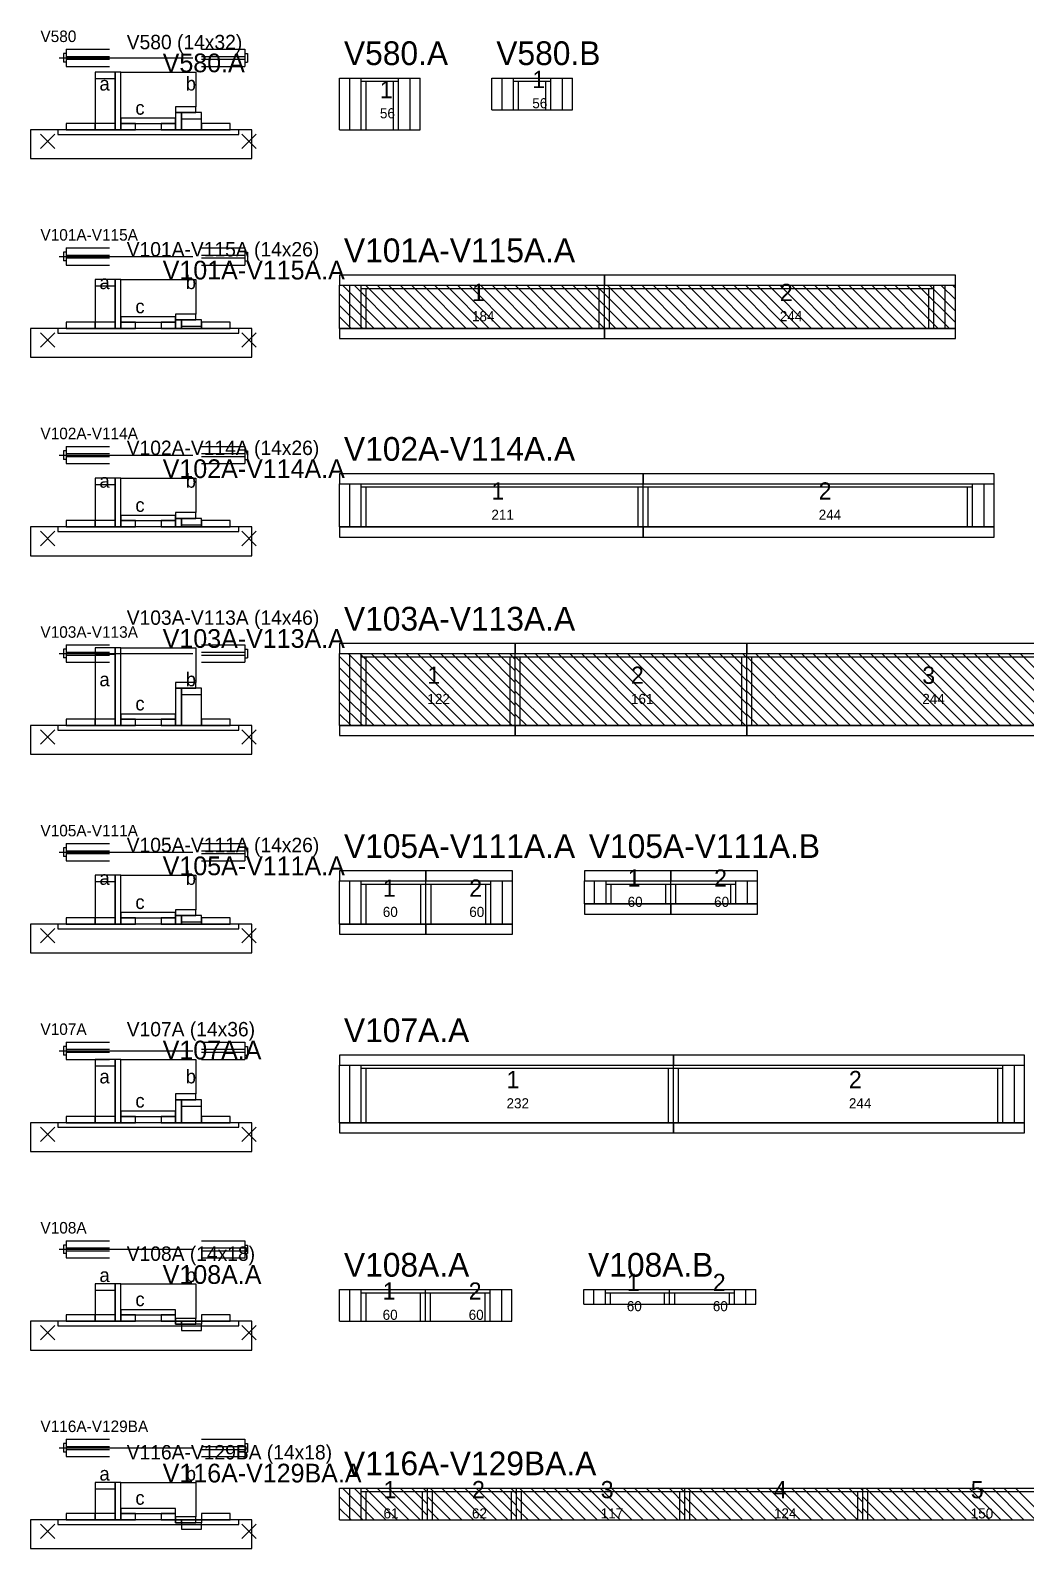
# Model space of a CAD drawing. Header units: metres. Extents: x -10 to 74425, y -2037 to 26.
# Drawn here: x 63458 to 64150, y -2008 to -953 of the extents above; entities that cross this region are included whole.
import ezdxf

# ---------------------------------------------------------------- set-up
doc = ezdxf.new("R2010")
doc.units = ezdxf.units.M
doc.layers.add('LABELS', color=3, linetype='Continuous')
doc.layers.add('VIGAS', color=7, linetype='Continuous')

msp = doc.modelspace()

# ---------------------------------------------------------------- linework, layer by layer
at = {"layer": 'VIGAS'}
for p, q in [((63481.2, -969), (63481.2, -975)), ((63483.2, -969), (63481.2, -969)), ((63483.2, -966), (63513.2, -966)), ((63483.2, -966), (63483.2, -978)), ((63577.2, -966), (63607.2, -966)), ((63607.2, -966), (63607.2, -978)), ((63607.2, -969), (63609.2, -969)), ((63609.2, -969), (63609.2, -975)), ((63478.2, -972), (63571.2, -972)), ((63483.2, -975), (63481.2, -975)), ((63483.2, -971), (63513.2, -971)), ((63483.2, -973), (63513.2, -973)), ((63483.2, -978), (63513.2, -978)), ((63577.2, -971), (63607.2, -971)), ((63577.2, -973), (63607.2, -973)), ((63577.2, -978), (63607.2, -978)), ((63607.2, -975), (63609.2, -975)), ((63673.2, -986), (63729.1, -986)), ((63673.2, -1022), (63673.2, -986)), ((63680.2, -1022), (63680.2, -986)), ((63688.2, -1022), (63688.2, -986)), ((63688.2, -988.2), (63714.1, -988.2)), ((63691.7, -1022), (63691.7, -988.2)), ((63710.6, -1022), (63710.6, -988.2)), ((63714.1, -1022), (63714.1, -986)), ((63722.1, -1022), (63722.1, -986)), ((63729.1, -1022), (63729.1, -986)), ((63779.1, -986), (63835, -986)), ((63779.1, -1008), (63779.1, -986)), ((63786.1, -1008), (63786.1, -986)), ((63794.1, -1008), (63794.1, -986)), ((63794.1, -988.2), (63820, -988.2)), ((63797.6, -1008), (63797.6, -988.2)), ((63816.5, -1008), (63816.5, -988.2)), ((63820, -1008), (63820, -986)), ((63828, -1008), (63828, -986)), ((63835, -1008), (63835, -986)), ((63779.1, -1008), (63835, -1008)), ((63794.1, -1008), (63797.6, -1008)), ((63816.5, -1008), (63820, -1008)), ((63673.2, -1022), (63729.1, -1022)), ((63688.2, -1022), (63691.7, -1022)), ((63710.6, -1022), (63714.1, -1022)), ((63465.2, -1035), (63475.2, -1025)), ((63465.2, -1025), (63475.2, -1035)), ((63605.2, -1035), (63615.2, -1025)), ((63605.2, -1025), (63615.2, -1035)), ((63481.2, -1107), (63481.2, -1113)), ((63483.2, -1107), (63481.2, -1107)), ((63483.2, -1104), (63513.2, -1104)), ((63483.2, -1104), (63483.2, -1116)), ((63577.2, -1104), (63607.2, -1104)), ((63607.2, -1104), (63607.2, -1116)), ((63607.2, -1107), (63609.2, -1107)), ((63609.2, -1107), (63609.2, -1113)), ((63478.2, -1110), (63571.2, -1110)), ((63483.2, -1113), (63481.2, -1113)), ((63483.2, -1109), (63513.2, -1109)), ((63483.2, -1111), (63513.2, -1111)), ((63483.2, -1116), (63513.2, -1116)), ((63577.2, -1109), (63607.2, -1109)), ((63577.2, -1111), (63607.2, -1111)), ((63577.2, -1116), (63607.2, -1116)), ((63607.2, -1113), (63609.2, -1113)), ((63673.2, -1130), (63857.2, -1130)), ((63673.2, -1160), (63673.2, -1130)), ((63697.2, -1160), (63673.2, -1136)), ((63705.2, -1160), (63675.2, -1130)), ((63680.2, -1160), (63680.2, -1130)), ((63713.2, -1160), (63683.2, -1130)), ((63688.2, -1160), (63688.2, -1130)), ((63688.2, -1132.2), (63857.2, -1132.2)), ((63721.2, -1160), (63691.2, -1130)), ((63691.7, -1160), (63691.7, -1132.2)), ((63729.2, -1160), (63699.2, -1130)), ((63737.2, -1160), (63707.2, -1130)), ((63745.2, -1160), (63715.2, -1130)), ((63753.2, -1160), (63723.2, -1130)), ((63761.2, -1160), (63731.2, -1130)), ((63769.2, -1160), (63739.2, -1130)), ((63777.2, -1160), (63747.2, -1130)), ((63785.2, -1160), (63755.2, -1130)), ((63793.2, -1160), (63763.2, -1130)), ((63801.2, -1160), (63771.2, -1130)), ((63809.2, -1160), (63779.2, -1130)), ((63817.2, -1160), (63787.2, -1130)), ((63825.2, -1160), (63795.2, -1130)), ((63833.2, -1160), (63803.2, -1130)), ((63841.2, -1160), (63811.2, -1130)), ((63849.2, -1160), (63819.2, -1130)), ((63857.2, -1160), (63827.2, -1130)), ((63857.2, -1152), (63835.2, -1130)), ((63857.2, -1144), (63843.2, -1130)), ((63857.2, -1136), (63851.2, -1130)), ((63853.7, -1160), (63853.7, -1132.2)), ((63857.2, -1160), (63857.2, -1130)), ((63857.2, -1160), (63857.2, -1130)), ((63857.2, -1130), (64101.2, -1130)), ((63857.2, -1160), (63857.2, -1130)), ((63857.2, -1160), (63857.2, -1130)), ((63857.2, -1160), (63857.2, -1130)), ((63857.2, -1132.2), (64086.2, -1132.2)), ((63881.2, -1160), (63857.2, -1136)), ((63889.2, -1160), (63859.2, -1130)), ((63860.7, -1160), (63860.7, -1132.2)), ((63897.2, -1160), (63867.2, -1130)), ((63905.2, -1160), (63875.2, -1130)), ((63913.2, -1160), (63883.2, -1130)), ((63921.2, -1160), (63891.2, -1130)), ((63929.2, -1160), (63899.2, -1130)), ((63937.2, -1160), (63907.2, -1130)), ((63945.2, -1160), (63915.2, -1130)), ((63953.2, -1160), (63923.2, -1130)), ((63961.2, -1160), (63931.2, -1130)), ((63969.2, -1160), (63939.2, -1130)), ((63977.2, -1160), (63947.2, -1130)), ((63985.2, -1160), (63955.2, -1130)), ((63993.2, -1160), (63963.2, -1130)), ((64001.2, -1160), (63971.2, -1130)), ((64009.2, -1160), (63979.2, -1130)), ((64017.2, -1160), (63987.2, -1130)), ((64025.2, -1160), (63995.2, -1130)), ((64033.2, -1160), (64003.2, -1130)), ((64041.2, -1160), (64011.2, -1130)), ((64049.2, -1160), (64019.2, -1130)), ((64057.2, -1160), (64027.2, -1130)), ((64065.2, -1160), (64035.2, -1130)), ((64073.2, -1160), (64043.2, -1130)), ((64081.2, -1160), (64051.2, -1130)), ((64089.2, -1160), (64059.2, -1130)), ((64097.2, -1160), (64067.2, -1130)), ((64101.2, -1156), (64075.2, -1130)), ((64082.7, -1160), (64082.7, -1132.2)), ((64101.2, -1148), (64083.2, -1130)), ((64086.2, -1160), (64086.2, -1130)), ((64101.2, -1140), (64091.2, -1130)), ((64094.2, -1160), (64094.2, -1130)), ((64101.2, -1132), (64099.2, -1130)), ((64101.2, -1160), (64101.2, -1130)), ((63689.2, -1160), (63673.2, -1144)), ((63873.2, -1160), (63857.2, -1144)), ((63681.2, -1160), (63673.2, -1152)), ((63673.2, -1160), (63857.2, -1160)), ((63673.2, -1160), (63673.2, -1160)), ((63688.2, -1160), (63691.7, -1160)), ((63853.7, -1160), (63857.2, -1160)), ((63865.2, -1160), (63857.2, -1152)), ((63857.2, -1160), (64101.2, -1160)), ((63857.2, -1160), (63860.7, -1160)), ((63857.2, -1160), (63857.2, -1160)), ((64082.7, -1160), (64086.2, -1160)), ((63465.2, -1173), (63475.2, -1163)), ((63465.2, -1163), (63475.2, -1173)), ((63605.2, -1173), (63615.2, -1163)), ((63605.2, -1163), (63615.2, -1173)), ((63481.2, -1245), (63481.2, -1251)), ((63483.2, -1245), (63481.2, -1245)), ((63483.2, -1242), (63513.2, -1242)), ((63483.2, -1242), (63483.2, -1254)), ((63577.2, -1242), (63607.2, -1242)), ((63607.2, -1242), (63607.2, -1254)), ((63607.2, -1245), (63609.2, -1245)), ((63609.2, -1245), (63609.2, -1251)), ((63478.2, -1248), (63571.2, -1248)), ((63483.2, -1251), (63481.2, -1251)), ((63483.2, -1247), (63513.2, -1247)), ((63483.2, -1249), (63513.2, -1249)), ((63483.2, -1254), (63513.2, -1254)), ((63577.2, -1247), (63607.2, -1247)), ((63577.2, -1249), (63607.2, -1249)), ((63577.2, -1254), (63607.2, -1254)), ((63607.2, -1251), (63609.2, -1251)), ((63673.2, -1268), (63884.2, -1268)), ((63673.2, -1298), (63673.2, -1268)), ((63680.2, -1298), (63680.2, -1268)), ((63688.2, -1298), (63688.2, -1268)), ((63688.2, -1270.2), (63884.2, -1270.2)), ((63691.7, -1298), (63691.7, -1270.2)), ((63880.7, -1298), (63880.7, -1270.2)), ((63884.2, -1298), (63884.2, -1268)), ((63884.2, -1298), (63884.2, -1268)), ((63884.2, -1268), (64128.2, -1268)), ((63884.2, -1298), (63884.2, -1268)), ((63884.2, -1298), (63884.2, -1268)), ((63884.2, -1298), (63884.2, -1268)), ((63884.2, -1270.2), (64113.2, -1270.2)), ((63887.7, -1298), (63887.7, -1270.2)), ((64109.7, -1298), (64109.7, -1270.2)), ((64113.2, -1298), (64113.2, -1268)), ((64121.2, -1298), (64121.2, -1268)), ((64128.2, -1298), (64128.2, -1268)), ((63465.2, -1311), (63475.2, -1301)), ((63465.2, -1301), (63475.2, -1311)), ((63605.2, -1311), (63615.2, -1301)), ((63605.2, -1301), (63615.2, -1311)), ((63673.2, -1298), (63884.2, -1298)), ((63688.2, -1298), (63691.7, -1298)), ((63880.7, -1298), (63884.2, -1298)), ((63884.2, -1298), (64128.2, -1298)), ((63884.2, -1298), (63887.7, -1298)), ((64109.7, -1298), (64113.2, -1298)), ((63483.2, -1380), (63513.2, -1380)), ((63483.2, -1380), (63483.2, -1392)), ((63577.2, -1380), (63607.2, -1380)), ((63607.2, -1380), (63607.2, -1392)), ((63478.2, -1386), (63571.2, -1386)), ((63481.2, -1383), (63481.2, -1389)), ((63483.2, -1383), (63481.2, -1383)), ((63483.2, -1389), (63481.2, -1389)), ((63483.2, -1385), (63513.2, -1385)), ((63483.2, -1387), (63513.2, -1387)), ((63483.2, -1392), (63513.2, -1392)), ((63577.2, -1385), (63607.2, -1385)), ((63577.2, -1387), (63607.2, -1387)), ((63577.2, -1392), (63607.2, -1392)), ((63607.2, -1383), (63609.2, -1383)), ((63607.2, -1389), (63609.2, -1389)), ((63609.2, -1383), (63609.2, -1389)), ((63673.2, -1386), (63795.2, -1386)), ((63673.2, -1436), (63673.2, -1386)), ((63721.2, -1436), (63673.2, -1388)), ((63729.2, -1436), (63679.2, -1386)), ((63680.2, -1436), (63680.2, -1386)), ((63737.2, -1436), (63687.2, -1386)), ((63688.2, -1436), (63688.2, -1386)), ((63688.2, -1388.2), (63795.2, -1388.2)), ((63691.7, -1436), (63691.7, -1388.2)), ((63745.2, -1436), (63695.2, -1386)), ((63753.2, -1436), (63703.2, -1386)), ((63761.2, -1436), (63711.2, -1386)), ((63769.2, -1436), (63719.2, -1386)), ((63777.2, -1436), (63727.2, -1386)), ((63785.2, -1436), (63735.2, -1386)), ((63793.2, -1436), (63743.2, -1386)), ((63795.2, -1430), (63751.2, -1386)), ((63795.2, -1422), (63759.2, -1386)), ((63795.2, -1414), (63767.2, -1386)), ((63795.2, -1406), (63775.2, -1386)), ((63795.2, -1398), (63783.2, -1386)), ((63795.2, -1390), (63791.2, -1386)), ((63791.7, -1436), (63791.7, -1388.2)), ((63795.2, -1436), (63795.2, -1386)), ((63795.2, -1436), (63795.2, -1386)), ((63795.2, -1386), (63956.2, -1386)), ((63795.2, -1436), (63795.2, -1386)), ((63795.2, -1436), (63795.2, -1386)), ((63795.2, -1436), (63795.2, -1386)), ((63843.2, -1436), (63795.2, -1388)), ((63795.2, -1388.2), (63956.2, -1388.2)), ((63798.7, -1436), (63798.7, -1388.2)), ((63851.2, -1436), (63801.2, -1386)), ((63859.2, -1436), (63809.2, -1386)), ((63867.2, -1436), (63817.2, -1386)), ((63875.2, -1436), (63825.2, -1386)), ((63883.2, -1436), (63833.2, -1386)), ((63891.2, -1436), (63841.2, -1386)), ((63899.2, -1436), (63849.2, -1386)), ((63907.2, -1436), (63857.2, -1386)), ((63915.2, -1436), (63865.2, -1386)), ((63923.2, -1436), (63873.2, -1386)), ((63931.2, -1436), (63881.2, -1386)), ((63939.2, -1436), (63889.2, -1386)), ((63947.2, -1436), (63897.2, -1386)), ((63955.2, -1436), (63905.2, -1386)), ((63956.2, -1429), (63913.2, -1386)), ((63956.2, -1421), (63921.2, -1386)), ((63956.2, -1413), (63929.2, -1386)), ((63956.2, -1405), (63937.2, -1386)), ((63956.2, -1397), (63945.2, -1386)), ((63952.7, -1436), (63952.7, -1388.2)), ((63956.2, -1389), (63953.2, -1386)), ((63956.2, -1436), (63956.2, -1386)), ((63956.2, -1436), (63956.2, -1386)), ((63956.2, -1386), (64200.2, -1386)), ((63956.2, -1436), (63956.2, -1386)), ((63956.2, -1436), (63956.2, -1386)), ((63956.2, -1436), (63956.2, -1386)), ((64004.2, -1436), (63956.2, -1388)), ((63956.2, -1388.2), (64185.2, -1388.2)), ((63959.7, -1436), (63959.7, -1388.2)), ((64012.2, -1436), (63962.2, -1386)), ((64020.2, -1436), (63970.2, -1386)), ((64028.2, -1436), (63978.2, -1386)), ((64036.2, -1436), (63986.2, -1386)), ((64044.2, -1436), (63994.2, -1386)), ((64052.2, -1436), (64002.2, -1386)), ((64060.2, -1436), (64010.2, -1386)), ((64068.2, -1436), (64018.2, -1386)), ((64076.2, -1436), (64026.2, -1386)), ((64084.2, -1436), (64034.2, -1386)), ((64092.2, -1436), (64042.2, -1386)), ((64100.2, -1436), (64050.2, -1386)), ((64108.2, -1436), (64058.2, -1386)), ((64116.2, -1436), (64066.2, -1386)), ((64124.2, -1436), (64074.2, -1386)), ((64132.2, -1436), (64082.2, -1386)), ((64140.2, -1436), (64090.2, -1386)), ((64148.2, -1436), (64098.2, -1386)), ((64156.2, -1436), (64106.2, -1386)), ((64164.2, -1436), (64114.2, -1386)), ((64172.2, -1436), (64122.2, -1386)), ((64180.2, -1436), (64130.2, -1386)), ((64188.2, -1436), (64138.2, -1386)), ((64196.2, -1436), (64146.2, -1386)), ((63713.2, -1436), (63673.2, -1396)), ((63835.2, -1436), (63795.2, -1396)), ((63996.2, -1436), (63956.2, -1396)), ((63705.2, -1436), (63673.2, -1404)), ((63697.2, -1436), (63673.2, -1412)), ((63827.2, -1436), (63795.2, -1404)), ((63819.2, -1436), (63795.2, -1412)), ((63988.2, -1436), (63956.2, -1404)), ((63980.2, -1436), (63956.2, -1412)), ((63689.2, -1436), (63673.2, -1420)), ((63811.2, -1436), (63795.2, -1420)), ((63972.2, -1436), (63956.2, -1420)), ((63681.2, -1436), (63673.2, -1428)), ((63803.2, -1436), (63795.2, -1428)), ((63964.2, -1436), (63956.2, -1428)), ((63465.2, -1449), (63475.2, -1439)), ((63465.2, -1439), (63475.2, -1449)), ((63605.2, -1449), (63615.2, -1439)), ((63605.2, -1439), (63615.2, -1449)), ((63673.2, -1436), (63795.2, -1436)), ((63673.2, -1436), (63673.2, -1436)), ((63688.2, -1436), (63691.7, -1436)), ((63791.7, -1436), (63795.2, -1436)), ((63795.2, -1436), (63956.2, -1436)), ((63795.2, -1436), (63798.7, -1436)), ((63795.2, -1436), (63795.2, -1436)), ((63952.7, -1436), (63956.2, -1436)), ((63956.2, -1436), (64200.2, -1436)), ((63956.2, -1436), (63959.7, -1436)), ((63956.2, -1436), (63956.2, -1436)), ((63483.2, -1518), (63513.2, -1518)), ((63483.2, -1518), (63483.2, -1530)), ((63577.2, -1518), (63607.2, -1518)), ((63607.2, -1518), (63607.2, -1530)), ((63478.2, -1524), (63571.2, -1524)), ((63481.2, -1521), (63481.2, -1527)), ((63483.2, -1521), (63481.2, -1521)), ((63483.2, -1527), (63481.2, -1527)), ((63483.2, -1523), (63513.2, -1523)), ((63483.2, -1525), (63513.2, -1525)), ((63577.2, -1523), (63607.2, -1523)), ((63577.2, -1525), (63607.2, -1525)), ((63607.2, -1521), (63609.2, -1521)), ((63607.2, -1527), (63609.2, -1527)), ((63609.2, -1521), (63609.2, -1527)), ((63483.2, -1530), (63513.2, -1530)), ((63577.2, -1530), (63607.2, -1530)), ((63673.2, -1544), (63733.2, -1544)), ((63673.2, -1574), (63673.2, -1544)), ((63680.2, -1574), (63680.2, -1544)), ((63688.2, -1574), (63688.2, -1544)), ((63688.2, -1546.2), (63733.2, -1546.2)), ((63691.7, -1574), (63691.7, -1546.2)), ((63729.7, -1574), (63729.7, -1546.2)), ((63733.2, -1574), (63733.2, -1544)), ((63733.2, -1574), (63733.2, -1544)), ((63733.2, -1544), (63793.4, -1544)), ((63733.2, -1574), (63733.2, -1544)), ((63733.2, -1574), (63733.2, -1544)), ((63733.2, -1574), (63733.2, -1544)), ((63733.2, -1546.2), (63778.4, -1546.2)), ((63736.7, -1574), (63736.7, -1546.2)), ((63774.9, -1574), (63774.9, -1546.2)), ((63778.4, -1574), (63778.4, -1544)), ((63786.4, -1574), (63786.4, -1544)), ((63793.4, -1574), (63793.4, -1544)), ((63843.4, -1544), (63903.4, -1544)), ((63843.4, -1560), (63843.4, -1544)), ((63850.4, -1560), (63850.4, -1544)), ((63858.4, -1560), (63858.4, -1544)), ((63858.4, -1546.2), (63903.4, -1546.2)), ((63861.9, -1560), (63861.9, -1546.2)), ((63899.9, -1560), (63899.9, -1546.2)), ((63903.4, -1560), (63903.4, -1544)), ((63903.4, -1560), (63903.4, -1544)), ((63903.4, -1544), (63963.6, -1544)), ((63903.4, -1560), (63903.4, -1544)), ((63903.4, -1560), (63903.4, -1544)), ((63903.4, -1560), (63903.4, -1544)), ((63903.4, -1546.2), (63948.6, -1546.2)), ((63906.9, -1560), (63906.9, -1546.2)), ((63945.1, -1560), (63945.1, -1546.2)), ((63948.6, -1560), (63948.6, -1544)), ((63956.6, -1560), (63956.6, -1544)), ((63963.6, -1560), (63963.6, -1544)), ((63843.4, -1560), (63903.4, -1560)), ((63858.4, -1560), (63861.9, -1560)), ((63899.9, -1560), (63903.4, -1560)), ((63903.4, -1560), (63963.6, -1560)), ((63903.4, -1560), (63906.9, -1560)), ((63945.1, -1560), (63948.6, -1560)), ((63465.2, -1587), (63475.2, -1577)), ((63465.2, -1577), (63475.2, -1587)), ((63605.2, -1587), (63615.2, -1577)), ((63605.2, -1577), (63615.2, -1587)), ((63673.2, -1574), (63733.2, -1574)), ((63688.2, -1574), (63691.7, -1574)), ((63729.7, -1574), (63733.2, -1574)), ((63733.2, -1574), (63793.4, -1574)), ((63733.2, -1574), (63736.7, -1574)), ((63774.9, -1574), (63778.4, -1574)), ((63483.2, -1656), (63513.2, -1656)), ((63483.2, -1656), (63483.2, -1668)), ((63577.2, -1656), (63607.2, -1656)), ((63607.2, -1656), (63607.2, -1668)), ((63478.2, -1662), (63571.2, -1662)), ((63481.2, -1659), (63481.2, -1665)), ((63483.2, -1659), (63481.2, -1659)), ((63483.2, -1665), (63481.2, -1665)), ((63483.2, -1661), (63513.2, -1661)), ((63483.2, -1663), (63513.2, -1663)), ((63577.2, -1661), (63607.2, -1661)), ((63577.2, -1663), (63607.2, -1663)), ((63607.2, -1659), (63609.2, -1659)), ((63607.2, -1665), (63609.2, -1665)), ((63609.2, -1659), (63609.2, -1665)), ((63483.2, -1668), (63513.2, -1668)), ((63577.2, -1668), (63607.2, -1668)), ((63673.2, -1672), (63905.2, -1672)), ((63673.2, -1712), (63673.2, -1672)), ((63680.2, -1712), (63680.2, -1672)), ((63688.2, -1712), (63688.2, -1672)), ((63688.2, -1674.2), (63905.2, -1674.2)), ((63691.7, -1712), (63691.7, -1674.2)), ((63901.7, -1712), (63901.7, -1674.2)), ((63905.2, -1712), (63905.2, -1672)), ((63905.2, -1712), (63905.2, -1672)), ((63905.2, -1672), (64149.2, -1672)), ((63905.2, -1712), (63905.2, -1672)), ((63905.2, -1712), (63905.2, -1672)), ((63905.2, -1712), (63905.2, -1672)), ((63905.2, -1674.2), (64134.2, -1674.2)), ((63908.7, -1712), (63908.7, -1674.2)), ((64130.7, -1712), (64130.7, -1674.2)), ((64134.2, -1712), (64134.2, -1672)), ((64142.2, -1712), (64142.2, -1672)), ((64149.2, -1712), (64149.2, -1672)), ((63465.2, -1725), (63475.2, -1715)), ((63465.2, -1715), (63475.2, -1725)), ((63605.2, -1725), (63615.2, -1715)), ((63605.2, -1715), (63615.2, -1725)), ((63673.2, -1712), (63905.2, -1712)), ((63688.2, -1712), (63691.7, -1712)), ((63901.7, -1712), (63905.2, -1712)), ((63905.2, -1712), (64149.2, -1712)), ((63905.2, -1712), (63908.7, -1712)), ((64130.7, -1712), (64134.2, -1712)), ((63478.2, -1800), (63571.2, -1800)), ((63481.2, -1797), (63481.2, -1803)), ((63483.2, -1797), (63481.2, -1797)), ((63483.2, -1803), (63481.2, -1803)), ((63483.2, -1794), (63513.2, -1794)), ((63483.2, -1794), (63483.2, -1806)), ((63483.2, -1799), (63513.2, -1799)), ((63483.2, -1801), (63513.2, -1801)), ((63577.2, -1794), (63607.2, -1794)), ((63577.2, -1799), (63607.2, -1799)), ((63577.2, -1801), (63607.2, -1801)), ((63607.2, -1794), (63607.2, -1806)), ((63607.2, -1797), (63609.2, -1797)), ((63607.2, -1803), (63609.2, -1803)), ((63609.2, -1797), (63609.2, -1803)), ((63483.2, -1806), (63513.2, -1806)), ((63577.2, -1806), (63607.2, -1806)), ((63673.2, -1828), (63732.9, -1828)), ((63673.2, -1850), (63673.2, -1828)), ((63680.2, -1850), (63680.2, -1828)), ((63688.2, -1850), (63688.2, -1828)), ((63688.2, -1830.2), (63732.9, -1830.2)), ((63691.7, -1850), (63691.7, -1830.2)), ((63729.4, -1850), (63729.4, -1830.2)), ((63732.9, -1850), (63732.9, -1828)), ((63732.9, -1850), (63732.9, -1828)), ((63732.9, -1828), (63792.9, -1828)), ((63732.9, -1850), (63732.9, -1828)), ((63732.9, -1850), (63732.9, -1828)), ((63732.9, -1850), (63732.9, -1828)), ((63732.9, -1830.2), (63777.9, -1830.2)), ((63736.4, -1850), (63736.4, -1830.2)), ((63774.4, -1850), (63774.4, -1830.2)), ((63777.9, -1850), (63777.9, -1828)), ((63785.9, -1850), (63785.9, -1828)), ((63792.9, -1850), (63792.9, -1828)), ((63842.9, -1828), (63902.6, -1828)), ((63842.9, -1838), (63842.9, -1828)), ((63849.9, -1838), (63849.9, -1828)), ((63857.9, -1838), (63857.9, -1828)), ((63857.9, -1830.2), (63902.6, -1830.2)), ((63861.4, -1838), (63861.4, -1830.2)), ((63899.1, -1838), (63899.1, -1830.2)), ((63902.6, -1838), (63902.6, -1828)), ((63902.6, -1838), (63902.6, -1828)), ((63902.6, -1828), (63962.6, -1828)), ((63902.6, -1838), (63902.6, -1828)), ((63902.6, -1838), (63902.6, -1828)), ((63902.6, -1838), (63902.6, -1828)), ((63902.6, -1830.2), (63947.6, -1830.2)), ((63906.1, -1838), (63906.1, -1830.2)), ((63944.1, -1838), (63944.1, -1830.2)), ((63947.6, -1838), (63947.6, -1828)), ((63955.6, -1838), (63955.6, -1828)), ((63962.6, -1838), (63962.6, -1828)), ((63842.9, -1838), (63902.6, -1838)), ((63857.9, -1838), (63861.4, -1838)), ((63899.1, -1838), (63902.6, -1838)), ((63902.6, -1838), (63962.6, -1838)), ((63902.6, -1838), (63906.1, -1838)), ((63944.1, -1838), (63947.6, -1838)), ((63465.2, -1863), (63475.2, -1853)), ((63465.2, -1853), (63475.2, -1863)), ((63605.2, -1863), (63615.2, -1853)), ((63605.2, -1853), (63615.2, -1863)), ((63673.2, -1850), (63732.9, -1850)), ((63688.2, -1850), (63691.7, -1850)), ((63729.4, -1850), (63732.9, -1850)), ((63732.9, -1850), (63792.9, -1850)), ((63732.9, -1850), (63736.4, -1850)), ((63774.4, -1850), (63777.9, -1850)), ((63478.2, -1938), (63571.2, -1938)), ((63481.2, -1935), (63481.2, -1941)), ((63483.2, -1935), (63481.2, -1935)), ((63483.2, -1941), (63481.2, -1941)), ((63483.2, -1932), (63513.2, -1932)), ((63483.2, -1932), (63483.2, -1944)), ((63483.2, -1937), (63513.2, -1937)), ((63483.2, -1939), (63513.2, -1939)), ((63577.2, -1932), (63607.2, -1932)), ((63577.2, -1937), (63607.2, -1937)), ((63577.2, -1939), (63607.2, -1939)), ((63607.2, -1932), (63607.2, -1944)), ((63607.2, -1935), (63609.2, -1935)), ((63607.2, -1941), (63609.2, -1941)), ((63609.2, -1935), (63609.2, -1941)), ((63483.2, -1944), (63513.2, -1944)), ((63577.2, -1944), (63607.2, -1944)), ((63673.2, -1966), (63734.2, -1966)), ((63673.2, -1988), (63673.2, -1966)), ((63689.2, -1988), (63673.2, -1972)), ((63697.2, -1988), (63675.2, -1966)), ((63680.2, -1988), (63680.2, -1966)), ((63705.2, -1988), (63683.2, -1966)), ((63688.2, -1988), (63688.2, -1966)), ((63688.2, -1968.2), (63734.2, -1968.2)), ((63713.2, -1988), (63691.2, -1966)), ((63691.7, -1988), (63691.7, -1968.2)), ((63721.2, -1988), (63699.2, -1966)), ((63729.2, -1988), (63707.2, -1966)), ((63734.2, -1985), (63715.2, -1966)), ((63734.2, -1977), (63723.2, -1966)), ((63730.7, -1988), (63730.7, -1968.2)), ((63734.2, -1969), (63731.2, -1966)), ((63734.2, -1988), (63734.2, -1966)), ((63734.2, -1988), (63734.2, -1966)), ((63734.2, -1966), (63796.2, -1966)), ((63734.2, -1988), (63734.2, -1966)), ((63734.2, -1988), (63734.2, -1966)), ((63734.2, -1988), (63734.2, -1966)), ((63734.2, -1968.2), (63796.2, -1968.2)), ((63750.2, -1988), (63734.2, -1972)), ((63758.2, -1988), (63736.2, -1966)), ((63737.7, -1988), (63737.7, -1968.2)), ((63766.2, -1988), (63744.2, -1966)), ((63774.2, -1988), (63752.2, -1966)), ((63782.2, -1988), (63760.2, -1966)), ((63790.2, -1988), (63768.2, -1966)), ((63796.2, -1986), (63776.2, -1966)), ((63796.2, -1978), (63784.2, -1966)), ((63796.2, -1970), (63792.2, -1966)), ((63792.7, -1988), (63792.7, -1968.2)), ((63796.2, -1988), (63796.2, -1966)), ((63796.2, -1988), (63796.2, -1966)), ((63796.2, -1966), (63913.2, -1966)), ((63796.2, -1988), (63796.2, -1966)), ((63796.2, -1988), (63796.2, -1966)), ((63796.2, -1988), (63796.2, -1966)), ((63796.2, -1968.2), (63913.2, -1968.2)), ((63812.2, -1988), (63796.2, -1972)), ((63820.2, -1988), (63798.2, -1966)), ((63799.7, -1988), (63799.7, -1968.2)), ((63828.2, -1988), (63806.2, -1966)), ((63836.2, -1988), (63814.2, -1966)), ((63844.2, -1988), (63822.2, -1966)), ((63852.2, -1988), (63830.2, -1966)), ((63860.2, -1988), (63838.2, -1966)), ((63868.2, -1988), (63846.2, -1966)), ((63876.2, -1988), (63854.2, -1966)), ((63884.2, -1988), (63862.2, -1966)), ((63892.2, -1988), (63870.2, -1966)), ((63900.2, -1988), (63878.2, -1966)), ((63908.2, -1988), (63886.2, -1966)), ((63913.2, -1985), (63894.2, -1966)), ((63913.2, -1977), (63902.2, -1966)), ((63909.7, -1988), (63909.7, -1968.2)), ((63913.2, -1969), (63910.2, -1966)), ((63913.2, -1988), (63913.2, -1966)), ((63913.2, -1988), (63913.2, -1966)), ((63913.2, -1966), (64036.9, -1966)), ((63913.2, -1988), (63913.2, -1966)), ((63913.2, -1988), (63913.2, -1966)), ((63913.2, -1988), (63913.2, -1966)), ((63913.2, -1968.2), (64036.9, -1968.2)), ((63929.2, -1988), (63913.2, -1972)), ((63937.2, -1988), (63915.2, -1966)), ((63916.7, -1988), (63916.7, -1968.2)), ((63945.2, -1988), (63923.2, -1966)), ((63953.2, -1988), (63931.2, -1966)), ((63961.2, -1988), (63939.2, -1966)), ((63969.2, -1988), (63947.2, -1966)), ((63977.2, -1988), (63955.2, -1966)), ((63985.2, -1988), (63963.2, -1966)), ((63993.2, -1988), (63971.2, -1966)), ((64001.2, -1988), (63979.2, -1966)), ((64009.2, -1988), (63987.2, -1966)), ((64017.2, -1988), (63995.2, -1966)), ((64025.2, -1988), (64003.2, -1966)), ((64033.2, -1988), (64011.2, -1966)), ((64036.9, -1983.7), (64019.2, -1966)), ((64036.9, -1975.7), (64027.2, -1966)), ((64033.4, -1988), (64033.4, -1968.2)), ((64036.9, -1967.7), (64035.2, -1966)), ((64036.9, -1988), (64036.9, -1966)), ((64036.9, -1988), (64036.9, -1966)), ((64036.9, -1966), (64186.9, -1966)), ((64036.9, -1988), (64036.9, -1966)), ((64036.9, -1988), (64036.9, -1966)), ((64036.9, -1988), (64036.9, -1966)), ((64036.9, -1968.2), (64171.9, -1968.2)), ((64052.9, -1988), (64036.9, -1972)), ((64060.9, -1988), (64038.9, -1966)), ((64040.4, -1988), (64040.4, -1968.2)), ((64068.9, -1988), (64046.9, -1966)), ((64076.9, -1988), (64054.9, -1966)), ((64084.9, -1988), (64062.9, -1966)), ((64092.9, -1988), (64070.9, -1966)), ((64100.9, -1988), (64078.9, -1966)), ((64108.9, -1988), (64086.9, -1966)), ((64116.9, -1988), (64094.9, -1966)), ((64124.9, -1988), (64102.9, -1966)), ((64132.9, -1988), (64110.9, -1966)), ((64140.9, -1988), (64118.9, -1966)), ((64148.9, -1988), (64126.9, -1966)), ((64156.9, -1988), (64134.9, -1966)), ((64164.9, -1988), (64142.9, -1966)), ((63681.2, -1988), (63673.2, -1980)), ((63742.2, -1988), (63734.2, -1980)), ((63804.2, -1988), (63796.2, -1980)), ((63921.2, -1988), (63913.2, -1980)), ((64044.9, -1988), (64036.9, -1980)), ((63465.2, -2001), (63475.2, -1991)), ((63465.2, -1991), (63475.2, -2001)), ((63605.2, -2001), (63615.2, -1991)), ((63605.2, -1991), (63615.2, -2001)), ((63673.2, -1988), (63734.2, -1988)), ((63673.2, -1988), (63673.2, -1988)), ((63688.2, -1988), (63691.7, -1988)), ((63730.7, -1988), (63734.2, -1988)), ((63734.2, -1988), (63796.2, -1988)), ((63734.2, -1988), (63737.7, -1988)), ((63734.2, -1988), (63734.2, -1988)), ((63792.7, -1988), (63796.2, -1988)), ((63796.2, -1988), (63913.2, -1988)), ((63796.2, -1988), (63799.7, -1988)), ((63796.2, -1988), (63796.2, -1988)), ((63909.7, -1988), (63913.2, -1988)), ((63913.2, -1988), (64036.9, -1988)), ((63913.2, -1988), (63916.7, -1988)), ((63913.2, -1988), (63913.2, -1988)), ((64033.4, -1988), (64036.9, -1988)), ((64036.9, -1988), (64186.9, -1988)), ((64036.9, -1988), (64040.4, -1988)), ((64036.9, -1988), (64036.9, -1988))]:
    msp.add_line(p, q, dxfattribs=at)
for points in [[(63503.2, -1022), (63517.2, -1022), (63517.2, -982), (63503.2, -982)], [(63503.2, -986.4), (63517.2, -986.4), (63517.2, -982), (63503.2, -982)], [(63517.2, -1022), (63521.2, -1022), (63521.2, -982), (63517.2, -982)], [(63521.2, -1014), (63521.2, -982), (63573.2, -982), (63573.2, -1006), (63559.2, -1006), (63559.2, -1014)], [(63559.2, -1010), (63573.2, -1010), (63573.2, -1006), (63559.2, -1006)], [(63559.2, -1022), (63563.2, -1022), (63563.2, -1010), (63559.2, -1010)], [(63563.2, -1022), (63577.2, -1022), (63577.2, -1010), (63563.2, -1010)], [(63563.2, -1014.4), (63577.2, -1014.4), (63577.2, -1010), (63563.2, -1010)], [(63458.2, -1042), (63612.2, -1042), (63612.2, -1022), (63458.2, -1022)], [(63477.2, -1025.2), (63603.2, -1025.2), (63603.2, -1022), (63477.2, -1022)], [(63483.2, -1022), (63503.2, -1022), (63503.2, -1017.6), (63483.2, -1017.6)], [(63503.2, -1022), (63517.2, -1022), (63517.2, -1017.6), (63503.2, -1017.6)], [(63521.2, -1017.6), (63559.2, -1017.6), (63559.2, -1014), (63521.2, -1014)], [(63521.2, -1022), (63531.2, -1022), (63531.2, -1017.6), (63521.2, -1017.6)], [(63549.2, -1022), (63559.2, -1022), (63559.2, -1017.6), (63549.2, -1017.6)], [(63577.2, -1022), (63597.2, -1022), (63597.2, -1017.6), (63577.2, -1017.6)], [(63503.2, -1160), (63517.2, -1160), (63517.2, -1126), (63503.2, -1126)], [(63503.2, -1130.4), (63517.2, -1130.4), (63517.2, -1126), (63503.2, -1126)], [(63517.2, -1160), (63521.2, -1160), (63521.2, -1126), (63517.2, -1126)], [(63521.2, -1152), (63521.2, -1126), (63573.2, -1126), (63573.2, -1150), (63559.2, -1150), (63559.2, -1152)], [(63673.2, -1130), (63857.2, -1130), (63857.2, -1123), (63673.2, -1123)], [(63857.2, -1130), (64101.2, -1130), (64101.2, -1123), (63857.2, -1123)], [(63559.2, -1154), (63573.2, -1154), (63573.2, -1150), (63559.2, -1150)], [(63458.2, -1180), (63612.2, -1180), (63612.2, -1160), (63458.2, -1160)], [(63477.2, -1163.2), (63603.2, -1163.2), (63603.2, -1160), (63477.2, -1160)], [(63483.2, -1160), (63503.2, -1160), (63503.2, -1155.6), (63483.2, -1155.6)], [(63503.2, -1160), (63517.2, -1160), (63517.2, -1155.6), (63503.2, -1155.6)], [(63521.2, -1155.6), (63559.2, -1155.6), (63559.2, -1152), (63521.2, -1152)], [(63521.2, -1160), (63531.2, -1160), (63531.2, -1155.6), (63521.2, -1155.6)], [(63549.2, -1160), (63559.2, -1160), (63559.2, -1155.6), (63549.2, -1155.6)], [(63559.2, -1160), (63563.2, -1160), (63563.2, -1154), (63559.2, -1154)], [(63563.2, -1160), (63577.2, -1160), (63577.2, -1154), (63563.2, -1154)], [(63563.2, -1158.4), (63577.2, -1158.4), (63577.2, -1154), (63563.2, -1154)], [(63577.2, -1160), (63597.2, -1160), (63597.2, -1155.6), (63577.2, -1155.6)], [(63673.2, -1167), (63857.2, -1167), (63857.2, -1160), (63673.2, -1160)], [(63857.2, -1167), (64101.2, -1167), (64101.2, -1160), (63857.2, -1160)], [(63503.2, -1298), (63517.2, -1298), (63517.2, -1264), (63503.2, -1264)], [(63503.2, -1268.4), (63517.2, -1268.4), (63517.2, -1264), (63503.2, -1264)], [(63517.2, -1298), (63521.2, -1298), (63521.2, -1264), (63517.2, -1264)], [(63521.2, -1290), (63521.2, -1264), (63573.2, -1264), (63573.2, -1288), (63559.2, -1288), (63559.2, -1290)], [(63673.2, -1268), (63884.2, -1268), (63884.2, -1261), (63673.2, -1261)], [(63884.2, -1268), (64128.2, -1268), (64128.2, -1261), (63884.2, -1261)], [(63483.2, -1298), (63503.2, -1298), (63503.2, -1293.6), (63483.2, -1293.6)], [(63503.2, -1298), (63517.2, -1298), (63517.2, -1293.6), (63503.2, -1293.6)], [(63521.2, -1293.6), (63559.2, -1293.6), (63559.2, -1290), (63521.2, -1290)], [(63521.2, -1298), (63531.2, -1298), (63531.2, -1293.6), (63521.2, -1293.6)], [(63549.2, -1298), (63559.2, -1298), (63559.2, -1293.6), (63549.2, -1293.6)], [(63559.2, -1292), (63573.2, -1292), (63573.2, -1288), (63559.2, -1288)], [(63559.2, -1298), (63563.2, -1298), (63563.2, -1292), (63559.2, -1292)], [(63563.2, -1298), (63577.2, -1298), (63577.2, -1292), (63563.2, -1292)], [(63563.2, -1296.4), (63577.2, -1296.4), (63577.2, -1292), (63563.2, -1292)], [(63577.2, -1298), (63597.2, -1298), (63597.2, -1293.6), (63577.2, -1293.6)], [(63458.2, -1318), (63612.2, -1318), (63612.2, -1298), (63458.2, -1298)], [(63477.2, -1301.2), (63603.2, -1301.2), (63603.2, -1298), (63477.2, -1298)], [(63673.2, -1305), (63884.2, -1305), (63884.2, -1298), (63673.2, -1298)], [(63884.2, -1305), (64128.2, -1305), (64128.2, -1298), (63884.2, -1298)], [(63503.2, -1436), (63517.2, -1436), (63517.2, -1382), (63503.2, -1382)], [(63503.2, -1386.4), (63517.2, -1386.4), (63517.2, -1382), (63503.2, -1382)], [(63517.2, -1436), (63521.2, -1436), (63521.2, -1382), (63517.2, -1382)], [(63521.2, -1428), (63521.2, -1382), (63573.2, -1382), (63573.2, -1406), (63559.2, -1406), (63559.2, -1428)], [(63673.2, -1386), (63795.2, -1386), (63795.2, -1379), (63673.2, -1379)], [(63795.2, -1386), (63956.2, -1386), (63956.2, -1379), (63795.2, -1379)], [(63956.2, -1386), (64200.2, -1386), (64200.2, -1379), (63956.2, -1379)], [(63559.2, -1410), (63573.2, -1410), (63573.2, -1406), (63559.2, -1406)], [(63559.2, -1436), (63563.2, -1436), (63563.2, -1410), (63559.2, -1410)], [(63563.2, -1436), (63577.2, -1436), (63577.2, -1410), (63563.2, -1410)], [(63563.2, -1414.4), (63577.2, -1414.4), (63577.2, -1410), (63563.2, -1410)], [(63483.2, -1436), (63503.2, -1436), (63503.2, -1431.6), (63483.2, -1431.6)], [(63503.2, -1436), (63517.2, -1436), (63517.2, -1431.6), (63503.2, -1431.6)], [(63521.2, -1431.6), (63559.2, -1431.6), (63559.2, -1428), (63521.2, -1428)], [(63521.2, -1436), (63531.2, -1436), (63531.2, -1431.6), (63521.2, -1431.6)], [(63549.2, -1436), (63559.2, -1436), (63559.2, -1431.6), (63549.2, -1431.6)], [(63577.2, -1436), (63597.2, -1436), (63597.2, -1431.6), (63577.2, -1431.6)], [(63458.2, -1456), (63612.2, -1456), (63612.2, -1436), (63458.2, -1436)], [(63477.2, -1439.2), (63603.2, -1439.2), (63603.2, -1436), (63477.2, -1436)], [(63673.2, -1443), (63795.2, -1443), (63795.2, -1436), (63673.2, -1436)], [(63795.2, -1443), (63956.2, -1443), (63956.2, -1436), (63795.2, -1436)], [(63956.2, -1443), (64200.2, -1443), (64200.2, -1436), (63956.2, -1436)], [(63503.2, -1574), (63517.2, -1574), (63517.2, -1540), (63503.2, -1540)], [(63503.2, -1544.4), (63517.2, -1544.4), (63517.2, -1540), (63503.2, -1540)], [(63517.2, -1574), (63521.2, -1574), (63521.2, -1540), (63517.2, -1540)], [(63521.2, -1566), (63521.2, -1540), (63573.2, -1540), (63573.2, -1564), (63559.2, -1564), (63559.2, -1566)], [(63673.2, -1544), (63733.2, -1544), (63733.2, -1537), (63673.2, -1537)], [(63733.2, -1544), (63793.4, -1544), (63793.4, -1537), (63733.2, -1537)], [(63843.4, -1544), (63903.4, -1544), (63903.4, -1537), (63843.4, -1537)], [(63903.4, -1544), (63963.6, -1544), (63963.6, -1537), (63903.4, -1537)], [(63843.4, -1567), (63903.4, -1567), (63903.4, -1560), (63843.4, -1560)], [(63903.4, -1567), (63963.6, -1567), (63963.6, -1560), (63903.4, -1560)], [(63483.2, -1574), (63503.2, -1574), (63503.2, -1569.6), (63483.2, -1569.6)], [(63503.2, -1574), (63517.2, -1574), (63517.2, -1569.6), (63503.2, -1569.6)], [(63521.2, -1569.6), (63559.2, -1569.6), (63559.2, -1566), (63521.2, -1566)], [(63521.2, -1574), (63531.2, -1574), (63531.2, -1569.6), (63521.2, -1569.6)], [(63549.2, -1574), (63559.2, -1574), (63559.2, -1569.6), (63549.2, -1569.6)], [(63559.2, -1568), (63573.2, -1568), (63573.2, -1564), (63559.2, -1564)], [(63559.2, -1574), (63563.2, -1574), (63563.2, -1568), (63559.2, -1568)], [(63563.2, -1574), (63577.2, -1574), (63577.2, -1568), (63563.2, -1568)], [(63563.2, -1572.4), (63577.2, -1572.4), (63577.2, -1568), (63563.2, -1568)], [(63577.2, -1574), (63597.2, -1574), (63597.2, -1569.6), (63577.2, -1569.6)], [(63458.2, -1594), (63612.2, -1594), (63612.2, -1574), (63458.2, -1574)], [(63477.2, -1577.2), (63603.2, -1577.2), (63603.2, -1574), (63477.2, -1574)], [(63673.2, -1581), (63733.2, -1581), (63733.2, -1574), (63673.2, -1574)], [(63733.2, -1581), (63793.4, -1581), (63793.4, -1574), (63733.2, -1574)], [(63673.2, -1672), (63905.2, -1672), (63905.2, -1665), (63673.2, -1665)], [(63905.2, -1672), (64149.2, -1672), (64149.2, -1665), (63905.2, -1665)], [(63503.2, -1712), (63517.2, -1712), (63517.2, -1668), (63503.2, -1668)], [(63503.2, -1672.4), (63517.2, -1672.4), (63517.2, -1668), (63503.2, -1668)], [(63517.2, -1712), (63521.2, -1712), (63521.2, -1668), (63517.2, -1668)], [(63521.2, -1704), (63521.2, -1668), (63573.2, -1668), (63573.2, -1692), (63559.2, -1692), (63559.2, -1704)], [(63559.2, -1696), (63573.2, -1696), (63573.2, -1692), (63559.2, -1692)], [(63559.2, -1712), (63563.2, -1712), (63563.2, -1696), (63559.2, -1696)], [(63563.2, -1712), (63577.2, -1712), (63577.2, -1696), (63563.2, -1696)], [(63563.2, -1700.4), (63577.2, -1700.4), (63577.2, -1696), (63563.2, -1696)], [(63483.2, -1712), (63503.2, -1712), (63503.2, -1707.6), (63483.2, -1707.6)], [(63503.2, -1712), (63517.2, -1712), (63517.2, -1707.6), (63503.2, -1707.6)], [(63521.2, -1707.6), (63559.2, -1707.6), (63559.2, -1704), (63521.2, -1704)], [(63521.2, -1712), (63531.2, -1712), (63531.2, -1707.6), (63521.2, -1707.6)], [(63549.2, -1712), (63559.2, -1712), (63559.2, -1707.6), (63549.2, -1707.6)], [(63577.2, -1712), (63597.2, -1712), (63597.2, -1707.6), (63577.2, -1707.6)], [(63458.2, -1732), (63612.2, -1732), (63612.2, -1712), (63458.2, -1712)], [(63477.2, -1715.2), (63603.2, -1715.2), (63603.2, -1712), (63477.2, -1712)], [(63673.2, -1719), (63905.2, -1719), (63905.2, -1712), (63673.2, -1712)], [(63905.2, -1719), (64149.2, -1719), (64149.2, -1712), (63905.2, -1712)], [(63503.2, -1850), (63517.2, -1850), (63517.2, -1824), (63503.2, -1824)], [(63503.2, -1828.4), (63517.2, -1828.4), (63517.2, -1824), (63503.2, -1824)], [(63517.2, -1850), (63521.2, -1850), (63521.2, -1824), (63517.2, -1824)], [(63521.2, -1842), (63521.2, -1824), (63573.2, -1824), (63573.2, -1848), (63559.2, -1848), (63559.2, -1842)], [(63483.2, -1850), (63503.2, -1850), (63503.2, -1845.6), (63483.2, -1845.6)], [(63503.2, -1850), (63517.2, -1850), (63517.2, -1845.6), (63503.2, -1845.6)], [(63521.2, -1845.6), (63559.2, -1845.6), (63559.2, -1842), (63521.2, -1842)], [(63521.2, -1850), (63531.2, -1850), (63531.2, -1845.6), (63521.2, -1845.6)], [(63549.2, -1850), (63559.2, -1850), (63559.2, -1845.6), (63549.2, -1845.6)], [(63577.2, -1850), (63597.2, -1850), (63597.2, -1845.6), (63577.2, -1845.6)], [(63458.2, -1870), (63612.2, -1870), (63612.2, -1850), (63458.2, -1850)], [(63477.2, -1853.2), (63603.2, -1853.2), (63603.2, -1850), (63477.2, -1850)], [(63559.2, -1852), (63573.2, -1852), (63573.2, -1848), (63559.2, -1848)], [(63559.2, -1850), (63563.2, -1850), (63563.2, -1852), (63559.2, -1852)], [(63563.2, -1850), (63577.2, -1850), (63577.2, -1852), (63563.2, -1852)], [(63563.2, -1856.4), (63577.2, -1856.4), (63577.2, -1852), (63563.2, -1852)], [(63503.2, -1988), (63517.2, -1988), (63517.2, -1962), (63503.2, -1962)], [(63503.2, -1966.4), (63517.2, -1966.4), (63517.2, -1962), (63503.2, -1962)], [(63517.2, -1988), (63521.2, -1988), (63521.2, -1962), (63517.2, -1962)], [(63521.2, -1980), (63521.2, -1962), (63573.2, -1962), (63573.2, -1986), (63559.2, -1986), (63559.2, -1980)], [(63483.2, -1988), (63503.2, -1988), (63503.2, -1983.6), (63483.2, -1983.6)], [(63503.2, -1988), (63517.2, -1988), (63517.2, -1983.6), (63503.2, -1983.6)], [(63521.2, -1983.6), (63559.2, -1983.6), (63559.2, -1980), (63521.2, -1980)], [(63521.2, -1988), (63531.2, -1988), (63531.2, -1983.6), (63521.2, -1983.6)], [(63549.2, -1988), (63559.2, -1988), (63559.2, -1983.6), (63549.2, -1983.6)], [(63577.2, -1988), (63597.2, -1988), (63597.2, -1983.6), (63577.2, -1983.6)], [(63458.2, -2008), (63612.2, -2008), (63612.2, -1988), (63458.2, -1988)], [(63477.2, -1991.2), (63603.2, -1991.2), (63603.2, -1988), (63477.2, -1988)], [(63559.2, -1990), (63573.2, -1990), (63573.2, -1986), (63559.2, -1986)], [(63559.2, -1988), (63563.2, -1988), (63563.2, -1990), (63559.2, -1990)], [(63563.2, -1988), (63577.2, -1988), (63577.2, -1990), (63563.2, -1990)], [(63563.2, -1994.4), (63577.2, -1994.4), (63577.2, -1990), (63563.2, -1990)]]:
    msp.add_lwpolyline(points, close=True, dxfattribs=at)

# ---------------------------------------------------------------- texts
at = {"layer": 'LABELS'}
for s, p in [('V580', (63465.2, -961)), ('V101A-V115A', (63465.2, -1099)), ('V102A-V114A', (63465.2, -1237)), ('V103A-V113A', (63465.2, -1375)), ('V105A-V111A', (63465.2, -1513)), ('V107A', (63465.2, -1651)), ('V108A', (63465.2, -1789)), ('V116A-V129BA', (63465.2, -1927))]:
    msp.add_text(s, height=8, dxfattribs=at).set_placement(p)
at = {"layer": 'VIGAS'}
for s, height, p in [('V580 (14x32)', 10, (63525.2, -966)), ('V580.A', 13, (63550.2, -982)), ('V580.A', 16.5, (63676.2, -977)), ('V580.B', 16.5, (63782.1, -977)), ('1', 12, (63807.1, -993)), ('a', 9.6, (63506.2, -994.7)), ('b', 9.6, (63566.2, -994.7)), ('1', 12, (63701.2, -1000)), ('56', 7, (63807.1, -1007)), ('c', 9.6, (63531.2, -1011.5)), ('56', 7, (63701.2, -1014)), ('V101A-V115A.A', 16.5, (63676.2, -1114)), ('V101A-V115A (14x26)', 10, (63525.2, -1110)), ('V101A-V115A.A', 13, (63550.2, -1126)), ('a', 9.6, (63506.2, -1132.7)), ('b', 9.6, (63566.2, -1132.7)), ('2', 12, (63979.2, -1141)), ('1', 12, (63765.2, -1141)), ('c', 9.6, (63531.2, -1149.5)), ('184', 7, (63765.2, -1155)), ('244', 7, (63979.2, -1155)), ('V102A-V114A (14x26)', 10, (63525.2, -1248)), ('V102A-V114A.A', 16.5, (63676.2, -1252)), ('V102A-V114A.A', 13, (63550.2, -1264)), ('a', 9.6, (63506.2, -1270.7)), ('b', 9.6, (63566.2, -1270.7)), ('1', 12, (63778.7, -1279)), ('2', 12, (64006.2, -1279)), ('c', 9.6, (63531.2, -1287.5)), ('211', 7, (63778.7, -1293)), ('244', 7, (64006.2, -1293)), ('V103A-V113A (14x46)', 10, (63525.2, -1366)), ('V103A-V113A.A', 16.5, (63676.2, -1370)), ('V103A-V113A.A', 13, (63550.2, -1382)), ('a', 9.6, (63506.2, -1408.7)), ('b', 9.6, (63566.2, -1408.7)), ('1', 12, (63734.2, -1407)), ('2', 12, (63875.7, -1407)), ('3', 12, (64078.2, -1407)), ('c', 9.6, (63531.2, -1425.5)), ('122', 7, (63734.2, -1421)), ('161', 7, (63875.7, -1421)), ('244', 7, (64078.2, -1421)), ('V105A-V111A (14x26)', 10, (63525.2, -1524)), ('V105A-V111A.A', 16.5, (63676.2, -1528)), ('V105A-V111A.B', 16.5, (63846.4, -1528)), ('V105A-V111A.A', 13, (63550.2, -1540)), ('a', 9.6, (63506.2, -1546.7)), ('b', 9.6, (63566.2, -1546.7)), ('1', 12, (63873.4, -1548)), ('2', 12, (63933.5, -1548)), ('1', 12, (63703.2, -1555)), ('2', 12, (63763.3, -1555)), ('c', 9.6, (63531.2, -1563.5)), ('60', 7, (63873.4, -1562)), ('60', 7, (63933.5, -1562)), ('60', 7, (63703.2, -1569)), ('60', 7, (63763.3, -1569)), ('V107A (14x36)', 10, (63525.2, -1652)), ('V107A.A', 16.5, (63676.2, -1656)), ('V107A.A', 13, (63550.2, -1668)), ('a', 9.6, (63506.2, -1684.7)), ('b', 9.6, (63566.2, -1684.7)), ('1', 12, (63789.2, -1688)), ('2', 12, (64027.2, -1688)), ('c', 9.6, (63531.2, -1701.5)), ('232', 7, (63789.2, -1702)), ('244', 7, (64027.2, -1702)), ('V108A (14x18)', 10, (63525.2, -1808)), ('V108A.A', 16.5, (63676.2, -1819)), ('V108A.B', 16.5, (63845.9, -1819)), ('V108A.A', 13, (63550.2, -1824)), ('b', 9.6, (63566.2, -1822.7)), ('a', 9.6, (63506.2, -1822.7)), ('1', 12, (63703.1, -1835)), ('2', 12, (63762.9, -1835)), ('1', 12, (63872.8, -1829)), ('2', 12, (63932.6, -1829)), ('c', 9.6, (63531.2, -1839.5)), ('60', 7, (63872.8, -1843)), ('60', 7, (63932.6, -1843)), ('60', 7, (63703.1, -1849)), ('60', 7, (63762.9, -1849)), ('V116A-V129BA (14x18)', 10, (63525.2, -1946)), ('V116A-V129BA.A', 16.5, (63676.2, -1957)), ('V116A-V129BA.A', 13, (63550.2, -1962)), ('b', 9.6, (63566.2, -1960.7)), ('a', 9.6, (63506.2, -1960.7)), ('1', 12, (63703.7, -1973)), ('2', 12, (63765.2, -1973)), ('3', 12, (63854.7, -1973)), ('4', 12, (63975.1, -1973)), ('5', 12, (64111.9, -1973)), ('c', 9.6, (63531.2, -1977.5)), ('61', 7, (63703.7, -1987)), ('62', 7, (63765.2, -1987)), ('117', 7, (63854.7, -1987)), ('124', 7, (63975.1, -1987)), ('150', 7, (64111.9, -1987))]:
    msp.add_text(s, height=height, dxfattribs=at).set_placement(p)

doc.saveas('drawing.dxf')
